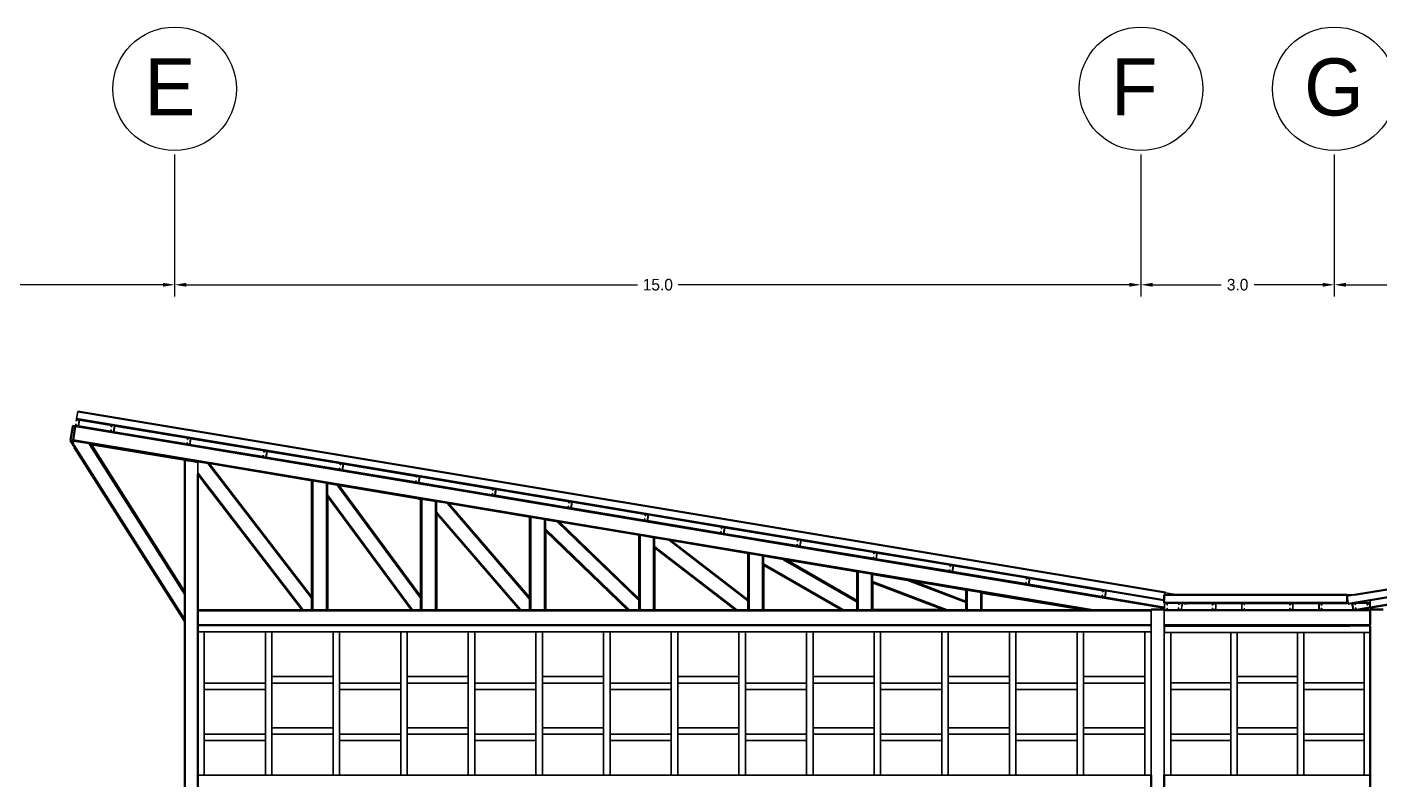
# Model space of a CAD drawing. Header units: metres. Extents: x -57 to 501, y 45 to 307.
# Drawn here: x 105.17 to 126.17, y 254.37 to 266.05 of the extents above; entities that cross this region are included whole.
import ezdxf

# ---------------------------------------------------------------- set-up
doc = ezdxf.new("R2010")
doc.units = ezdxf.units.M
doc.layers.add('atras', color=7, linetype='Continuous')
doc.dimstyles.get("Standard").update_dxf_attribs({"dimtxt": 0.18, "dimasz": 0.18, "dimexe": 0.18, "dimexo": 0.0625, "dimgap": 0.09, "dimtad": 0, "dimtih": 1, "dimtoh": 1, "dimdec": 1, "dimzin": 0, "dimdsep": 46, "dimtxsty": 'Standard', "dimcen": 0.09, "dimadec": 0, "dimazin": 0, "dimtfac": 1, "dimtdec": 1, "dimtofl": 0, "dimtmove": 0, "dimatfit": 3, "dimfxl": 1, "dimtolj": 1, "dimtzin": 0, "dimarcsym": 0})

# ---------------------------------------------------------------- blocks, each defined once
blk = doc.blocks.new('*D10')
at = {"layer": 'atras', "color": 0, "lineweight": -2, "transparency": 16777216}
for p, q in [((92.461, 264.074), (92.461, 261.874)), ((107.461, 264.074), (107.461, 261.874)), ((92.641, 262.054), (99.646, 262.054)), ((107.281, 262.054), (100.276, 262.054))]:
    blk.add_line(p, q, dxfattribs=at)
at = {"layer": 'atras', "color": 0, "transparency": 16777216}
for points in [[(92.641, 262.084), (92.641, 262.024), (92.461, 262.054)], [(107.281, 262.084), (107.281, 262.024), (107.461, 262.054)]]:
    blk.add_solid(points, dxfattribs=at)
at = {"layer": 'Defpoints', "color": 0, "transparency": 16777216}
for p in [(92.461, 264.137), (107.461, 264.137), (107.461, 262.054)]:
    blk.add_point(p, dxfattribs=at)
at = {"layer": 'atras', "color": 0, "transparency": 16777216, "insert": (99.961, 262.054), "char_height": 0.18, "attachment_point": 5}
blk.add_mtext('\\A1;15.0', dxfattribs=at)
blk = doc.blocks.new('*D11')
at = {"layer": 'atras', "color": 0, "lineweight": -2, "transparency": 16777216}
for p, q in [((107.461, 264.074), (107.461, 261.874)), ((122.461, 264.074), (122.461, 261.874)), ((107.641, 262.054), (114.646, 262.054)), ((122.281, 262.054), (115.276, 262.054))]:
    blk.add_line(p, q, dxfattribs=at)
at = {"layer": 'atras', "color": 0, "transparency": 16777216}
for points in [[(107.641, 262.084), (107.641, 262.024), (107.461, 262.054)], [(122.281, 262.084), (122.281, 262.024), (122.461, 262.054)]]:
    blk.add_solid(points, dxfattribs=at)
at = {"layer": 'Defpoints', "color": 0, "transparency": 16777216}
for p in [(107.461, 264.137), (122.461, 264.137), (122.461, 262.054)]:
    blk.add_point(p, dxfattribs=at)
at = {"layer": 'atras', "color": 0, "transparency": 16777216, "insert": (114.961, 262.054), "char_height": 0.18, "attachment_point": 5}
blk.add_mtext('\\A1;15.0', dxfattribs=at)
blk = doc.blocks.new('*D12')
at = {"layer": 'atras', "color": 0, "lineweight": -2, "transparency": 16777216}
for p, q in [((122.461, 264.074), (122.461, 261.874)), ((125.461, 264.074), (125.461, 261.874)), ((122.641, 262.054), (123.706, 262.054)), ((125.281, 262.054), (124.216, 262.054))]:
    blk.add_line(p, q, dxfattribs=at)
at = {"layer": 'atras', "color": 0, "transparency": 16777216}
for points in [[(122.641, 262.084), (122.641, 262.024), (122.461, 262.054)], [(125.281, 262.084), (125.281, 262.024), (125.461, 262.054)]]:
    blk.add_solid(points, dxfattribs=at)
at = {"layer": 'Defpoints', "color": 0, "transparency": 16777216}
for p in [(122.461, 264.137), (125.461, 264.137), (125.461, 262.054)]:
    blk.add_point(p, dxfattribs=at)
at = {"layer": 'atras', "color": 0, "transparency": 16777216, "insert": (123.961, 262.054), "char_height": 0.18, "attachment_point": 5}
blk.add_mtext('\\A1;3.0', dxfattribs=at)
blk = doc.blocks.new('*D13')
at = {"layer": 'atras', "color": 0, "lineweight": -2, "transparency": 16777216}
for p, q in [((125.461, 264.074), (125.461, 261.874)), ((140.461, 264.074), (140.461, 261.874)), ((125.641, 262.054), (132.646, 262.054)), ((140.281, 262.054), (133.276, 262.054))]:
    blk.add_line(p, q, dxfattribs=at)
at = {"layer": 'atras', "color": 0, "transparency": 16777216}
for points in [[(125.641, 262.084), (125.641, 262.024), (125.461, 262.054)], [(140.281, 262.084), (140.281, 262.024), (140.461, 262.054)]]:
    blk.add_solid(points, dxfattribs=at)
at = {"layer": 'Defpoints', "color": 0, "transparency": 16777216}
for p in [(125.461, 264.137), (140.461, 264.137), (140.461, 262.054)]:
    blk.add_point(p, dxfattribs=at)
at = {"layer": 'atras', "color": 0, "transparency": 16777216, "insert": (132.961, 262.054), "char_height": 0.18, "attachment_point": 5}
blk.add_mtext('\\A1;15.0', dxfattribs=at)

msp = doc.modelspace()

# ---------------------------------------------------------------- linework, layer by layer
for p, q in [((122.832, 257.238), (122.839, 257.276)), ((122.839, 257.276), (123.064, 257.238)), ((122.819, 257.158), (122.818, 257.152)), ((122.818, 257.152), (122.82, 257.152)), ((122.819, 257.158), (122.82, 257.163)), ((122.819, 257.158), (122.82, 257.157)), ((122.82, 257.163), (122.832, 257.238)), ((122.82, 257.163), (122.82, 257.157)), ((122.82, 257.157), (122.82, 257.152)), ((122.82, 257.118), (122.82, 257.113)), ((122.82, 257.113), (123.054, 257.113)), ((122.87, 257.106), (122.82, 257.106)), ((122.82, 257.106), (122.82, 257.05)), ((122.82, 257.05), (122.82, 257.04)), ((122.82, 257.04), (122.82, 257.016)), ((122.865, 257.101), (122.825, 257.101)), ((122.825, 257.101), (122.825, 257.049)), ((122.825, 257.049), (122.825, 257.039)), ((122.825, 257.039), (122.825, 257.011)), ((122.865, 257.081), (122.865, 257.101)), ((122.87, 257.081), (122.865, 257.081)), ((122.865, 257.031), (122.87, 257.031)), ((122.865, 257.011), (122.865, 257.031)), ((122.87, 257.081), (122.87, 257.106)), ((122.87, 257.006), (122.87, 257.031)), ((123.037, 257.014), (123.042, 257.039)), ((123.046, 257.038), (123.042, 257.039)), ((123.043, 257.018), (123.046, 257.038)), ((123.05, 257.088), (123.054, 257.113)), ((123.05, 257.088), (123.055, 257.087)), ((123.054, 257.113), (123.103, 257.104)), ((123.054, 257.113), (123.089, 257.113)), ((123.055, 257.087), (123.058, 257.107)), ((123.058, 257.107), (123.097, 257.1)), ((123.097, 257.1), (123.083, 257.011)), ((123.103, 257.104), (123.087, 257.006)), ((123.089, 257.113), (123.161, 257.101)), ((123.089, 257.113), (123.163, 257.113)), ((123.103, 257.104), (123.16, 257.095)), ((123.161, 257.101), (123.16, 257.095)), ((123.161, 257.101), (123.163, 257.113)), ((123.57, 257.081), (123.57, 257.106)), ((123.57, 257.106), (123.62, 257.106)), ((123.57, 257.081), (123.575, 257.081)), ((123.575, 257.031), (123.57, 257.031)), ((123.57, 257.006), (123.57, 257.031)), ((123.575, 257.081), (123.575, 257.101)), ((123.575, 257.101), (123.615, 257.101)), ((123.575, 257.011), (123.575, 257.031)), ((123.615, 257.101), (123.615, 257.011)), ((123.62, 257.106), (123.62, 257.006)), ((124.07, 257.106), (124.02, 257.106)), ((124.02, 257.106), (124.02, 257.006)), ((124.025, 257.101), (124.025, 257.011)), ((124.065, 257.101), (124.025, 257.101)), ((124.065, 257.081), (124.065, 257.101)), ((124.07, 257.081), (124.065, 257.081)), ((124.065, 257.031), (124.07, 257.031)), ((124.065, 257.011), (124.065, 257.031)), ((124.07, 257.081), (124.07, 257.106)), ((124.07, 257.006), (124.07, 257.031)), ((124.77, 257.081), (124.77, 257.106)), ((124.77, 257.106), (124.82, 257.106)), ((124.77, 257.081), (124.775, 257.081)), ((124.775, 257.031), (124.77, 257.031)), ((124.77, 257.006), (124.77, 257.031)), ((124.775, 257.081), (124.775, 257.101)), ((124.775, 257.101), (124.815, 257.101)), ((124.775, 257.011), (124.775, 257.031)), ((124.815, 257.101), (124.815, 257.011)), ((124.82, 257.106), (124.82, 257.006)), ((122.82, 257.016), (122.62, 257.016)), ((122.62, 257.006), (122.62, 257.016)), ((122.62, 257.006), (122.62, 256.996)), ((122.62, 257.006), (122.72, 257.006)), ((122.72, 257.006), (122.82, 257.006)), ((122.82, 257.016), (122.82, 257.006)), ((122.82, 257.006), (122.87, 257.006)), ((122.82, 256.996), (122.82, 257.006)), ((122.825, 257.011), (122.865, 257.011)), ((123.027, 257.006), (122.87, 257.006)), ((123.087, 257.006), (123.027, 257.006)), ((123.027, 257.006), (123.027, 257.006)), ((123.087, 257.006), (123.037, 257.014)), ((123.083, 257.011), (123.043, 257.018)), ((123.57, 257.006), (123.087, 257.006)), ((123.62, 257.006), (123.57, 257.006)), ((123.615, 257.011), (123.575, 257.011)), ((124.02, 257.006), (123.62, 257.006)), ((124.02, 257.006), (124.07, 257.006)), ((124.025, 257.011), (124.065, 257.011)), ((124.77, 257.006), (124.07, 257.006)), ((124.82, 257.006), (124.77, 257.006)), ((124.815, 257.011), (124.775, 257.011)), ((122.826, 256.656), (122.82, 256.656)), ((125.704, 256.756), (125.712, 256.766)), ((125.717, 256.756), (125.704, 256.756)), ((125.725, 256.766), (125.712, 256.766)), ((125.717, 256.756), (125.725, 256.766)), ((126.002, 256.756), (125.717, 256.756)), ((126.01, 256.766), (125.725, 256.766)), ((126.002, 256.756), (126.01, 256.766)), ((126.015, 256.756), (126.002, 256.756)), ((126.02, 256.766), (126.01, 256.766)), ((126.015, 256.756), (126.02, 256.762)), ((126.02, 256.756), (126.015, 256.756)), ((126.02, 256.776), (126.02, 256.766)), ((126.02, 256.762), (126.02, 256.766)), ((126.02, 256.756), (126.02, 256.762))]:
    msp.add_line(p, q)
at = {"layer": 'atras', "lineweight": 35}
for p, q in [((105.939, 259.971), (105.938, 259.965)), ((105.959, 260.089), (105.939, 259.971)), ((105.959, 260.089), (105.939, 259.971)), ((105.959, 260.089), (105.939, 259.971)), ((105.959, 260.089), (105.939, 259.971)), ((105.959, 260.089), (105.939, 259.971)), ((105.882, 259.867), (105.88, 259.857)), ((105.88, 259.857), (105.919, 259.85)), ((105.882, 259.867), (105.921, 259.86)), ((105.92, 259.857), (105.919, 259.85)), ((105.921, 259.86), (105.92, 259.857)), ((105.922, 259.867), (105.921, 259.86)), ((105.922, 259.867), (105.926, 259.891)), ((105.971, 259.858), (105.922, 259.867)), ((105.931, 259.89), (105.926, 259.891)), ((105.927, 259.871), (105.931, 259.89)), ((105.967, 259.864), (105.927, 259.871)), ((105.934, 259.941), (105.938, 259.965)), ((105.934, 259.941), (105.939, 259.94)), ((105.938, 259.965), (105.987, 259.957)), ((105.939, 259.94), (105.942, 259.959)), ((105.942, 259.959), (105.982, 259.953)), ((105.982, 259.953), (105.967, 259.864)), ((105.987, 259.957), (105.971, 259.858)), ((106.466, 259.776), (106.47, 259.801)), ((106.515, 259.768), (106.466, 259.776)), ((106.475, 259.8), (106.47, 259.801)), ((106.472, 259.78), (106.475, 259.8)), ((106.511, 259.773), (106.472, 259.78)), ((106.478, 259.85), (106.482, 259.874)), ((106.478, 259.85), (106.483, 259.849)), ((106.482, 259.874), (106.532, 259.866)), ((106.483, 259.849), (106.487, 259.869)), ((106.487, 259.869), (106.526, 259.862)), ((106.526, 259.862), (106.511, 259.773)), ((106.532, 259.866), (106.515, 259.768)), ((105.844, 259.64), (105.842, 259.63)), ((105.842, 259.63), (105.884, 259.623)), ((105.842, 259.63), (105.906, 259.53)), ((105.855, 259.627), (105.842, 259.63)), ((105.842, 259.63), (105.842, 259.63)), ((105.842, 259.63), (105.842, 259.63)), ((105.842, 259.63), (105.842, 259.63)), ((105.842, 259.63), (105.842, 259.63)), ((105.842, 259.63), (105.842, 259.63)), ((105.842, 259.63), (105.842, 259.63)), ((105.842, 259.63), (105.842, 259.63)), ((105.842, 259.63), (105.842, 259.63)), ((105.842, 259.63), (105.842, 259.63)), ((105.844, 259.64), (105.883, 259.633)), ((105.884, 259.623), (105.855, 259.627)), ((105.855, 259.627), (105.899, 259.559)), ((105.883, 259.633), (105.882, 259.63)), ((105.882, 259.63), (105.893, 259.628)), ((105.882, 259.63), (105.884, 259.623)), ((105.884, 259.64), (105.883, 259.633)), ((105.884, 259.623), (105.884, 259.623)), ((105.884, 259.623), (105.899, 259.559)), ((105.893, 259.628), (106.128, 259.589)), ((105.899, 259.559), (105.906, 259.53)), ((105.899, 259.559), (105.906, 259.53)), ((106.128, 259.589), (106.139, 259.587)), ((106.139, 259.587), (106.14, 259.58)), ((106.147, 259.579), (106.14, 259.58)), ((106.14, 259.58), (106.14, 259.58)), ((106.16, 259.577), (106.147, 259.579)), ((107.65, 259.579), (107.654, 259.603)), ((107.699, 259.57), (107.65, 259.579)), ((107.659, 259.602), (107.654, 259.603)), ((107.655, 259.583), (107.659, 259.602)), ((107.695, 259.576), (107.655, 259.583)), ((107.662, 259.653), (107.666, 259.677)), ((107.662, 259.653), (107.667, 259.652)), ((107.666, 259.677), (107.715, 259.669)), ((107.667, 259.652), (107.67, 259.671)), ((107.67, 259.671), (107.71, 259.665)), ((107.71, 259.665), (107.695, 259.576)), ((107.715, 259.669), (107.699, 259.57)), ((107.62, 259.334), (107.621, 259.34)), ((107.821, 259.307), (107.621, 259.34)), ((108.833, 259.381), (108.837, 259.406)), ((108.883, 259.373), (108.833, 259.381)), ((108.842, 259.405), (108.837, 259.406)), ((108.839, 259.385), (108.842, 259.405)), ((108.879, 259.379), (108.839, 259.385)), ((108.846, 259.455), (108.85, 259.48)), ((108.846, 259.455), (108.851, 259.454)), ((108.85, 259.48), (108.899, 259.472)), ((108.851, 259.454), (108.854, 259.474)), ((108.854, 259.474), (108.893, 259.468)), ((108.893, 259.468), (108.879, 259.379)), ((108.899, 259.472), (108.883, 259.373)), ((107.62, 259.33), (107.62, 259.334)), ((107.62, 259.33), (107.62, 259.33)), ((107.66, 259.323), (107.62, 259.33)), ((107.66, 259.323), (107.72, 259.313)), ((107.66, 259.323), (107.66, 259.323)), ((107.72, 259.313), (107.82, 259.297)), ((107.82, 259.297), (107.821, 259.307)), ((107.82, 259.128), (107.82, 259.297)), ((107.821, 259.307), (107.981, 259.28)), ((107.981, 259.28), (107.995, 259.278)), ((107.995, 259.278), (109.592, 259.011)), ((107.995, 259.278), (108.001, 259.27)), ((110.017, 259.184), (110.021, 259.209)), ((110.066, 259.176), (110.017, 259.184)), ((110.026, 259.208), (110.021, 259.209)), ((110.023, 259.188), (110.026, 259.208)), ((110.062, 259.182), (110.023, 259.188)), ((110.029, 259.258), (110.033, 259.283)), ((110.029, 259.258), (110.034, 259.257)), ((110.033, 259.283), (110.083, 259.274)), ((110.034, 259.257), (110.038, 259.277)), ((110.038, 259.277), (110.077, 259.27)), ((110.077, 259.27), (110.062, 259.182)), ((110.083, 259.274), (110.066, 259.176)), ((107.82, 259.112), (107.82, 259.128)), ((107.82, 259.112), (107.89, 259.021)), ((107.89, 259.021), (107.9, 259.008)), ((109.602, 259.01), (109.592, 259.011)), ((109.592, 259.005), (109.592, 259.011)), ((109.602, 259.01), (109.823, 258.973)), ((109.832, 258.971), (109.823, 258.973)), ((109.832, 258.786), (109.832, 258.971)), ((109.832, 258.971), (109.989, 258.945)), ((109.989, 258.945), (110.003, 258.943)), ((110.003, 258.943), (111.285, 258.729)), ((110.003, 258.943), (110.008, 258.936)), ((110.008, 258.936), (111.245, 258.729)), ((111.201, 258.987), (111.205, 259.011)), ((111.25, 258.979), (111.201, 258.987)), ((111.21, 259.011), (111.205, 259.011)), ((111.206, 258.991), (111.21, 259.011)), ((111.246, 258.984), (111.206, 258.991)), ((111.213, 259.061), (111.217, 259.085)), ((111.213, 259.061), (111.218, 259.06)), ((111.217, 259.085), (111.266, 259.077)), ((111.218, 259.06), (111.221, 259.08)), ((111.221, 259.08), (111.261, 259.073)), ((111.261, 259.073), (111.246, 258.984)), ((111.266, 259.077), (111.25, 258.979)), ((109.832, 258.786), (109.825, 258.78)), ((109.825, 258.78), (109.832, 258.77)), ((109.832, 258.77), (109.832, 258.786)), ((109.832, 258.732), (109.832, 258.77)), ((109.832, 258.715), (109.832, 258.732)), ((111.255, 258.728), (111.245, 258.729)), ((111.255, 258.728), (111.285, 258.723)), ((111.295, 258.728), (111.285, 258.729)), ((111.285, 258.723), (111.285, 258.729)), ((111.295, 258.728), (111.515, 258.691)), ((112.384, 258.789), (112.388, 258.814)), ((112.434, 258.781), (112.384, 258.789)), ((112.393, 258.813), (112.388, 258.814)), ((112.39, 258.794), (112.393, 258.813)), ((112.43, 258.787), (112.39, 258.794)), ((112.397, 258.863), (112.401, 258.888)), ((112.397, 258.863), (112.402, 258.863)), ((112.401, 258.888), (112.45, 258.88)), ((112.402, 258.863), (112.405, 258.882)), ((112.405, 258.882), (112.444, 258.876)), ((112.444, 258.876), (112.43, 258.787)), ((112.45, 258.88), (112.434, 258.781)), ((111.525, 258.689), (111.515, 258.691)), ((111.525, 258.521), (111.525, 258.689)), ((111.525, 258.689), (111.695, 258.661)), ((111.525, 258.506), (111.525, 258.521)), ((111.525, 258.474), (111.525, 258.506)), ((111.695, 258.661), (111.71, 258.659)), ((111.71, 258.659), (112.977, 258.447)), ((111.71, 258.659), (111.717, 258.651)), ((113.568, 258.592), (113.572, 258.617)), ((113.617, 258.584), (113.568, 258.592)), ((113.577, 258.616), (113.572, 258.617)), ((113.574, 258.596), (113.577, 258.616)), ((113.613, 258.59), (113.574, 258.596)), ((113.58, 258.666), (113.584, 258.691)), ((113.58, 258.666), (113.585, 258.665)), ((113.584, 258.691), (113.634, 258.683)), ((113.585, 258.665), (113.589, 258.685)), ((113.589, 258.685), (113.628, 258.678)), ((113.628, 258.678), (113.613, 258.59)), ((113.634, 258.683), (113.617, 258.584)), ((111.525, 258.459), (111.525, 258.474)), ((112.977, 258.447), (112.987, 258.446)), ((112.977, 258.441), (112.977, 258.447)), ((112.987, 258.446), (113.208, 258.409)), ((113.208, 258.409), (113.217, 258.407)), ((113.217, 258.254), (113.217, 258.407)), ((113.217, 258.407), (113.409, 258.375)), ((113.409, 258.375), (113.426, 258.372)), ((113.426, 258.372), (114.67, 258.165)), ((113.426, 258.372), (113.435, 258.364)), ((114.752, 258.395), (114.756, 258.42)), ((114.801, 258.387), (114.752, 258.395)), ((114.761, 258.419), (114.756, 258.42)), ((114.757, 258.399), (114.761, 258.419)), ((114.797, 258.392), (114.757, 258.399)), ((114.764, 258.469), (114.768, 258.494)), ((114.764, 258.469), (114.769, 258.468)), ((114.768, 258.494), (114.817, 258.485)), ((114.769, 258.468), (114.772, 258.488)), ((114.772, 258.488), (114.812, 258.481)), ((114.812, 258.481), (114.797, 258.392)), ((114.817, 258.485), (114.801, 258.387)), ((115.948, 258.272), (115.952, 258.296)), ((115.952, 258.296), (116.001, 258.288)), ((115.953, 258.271), (115.956, 258.291)), ((115.956, 258.291), (115.995, 258.284)), ((113.217, 258.241), (113.217, 258.254)), ((113.217, 258.216), (113.217, 258.241)), ((113.217, 258.202), (113.217, 258.216)), ((114.67, 258.165), (114.68, 258.164)), ((114.67, 258.159), (114.67, 258.165)), ((114.68, 258.164), (114.9, 258.127)), ((114.9, 258.127), (114.91, 258.125)), ((114.91, 257.986), (114.91, 258.125)), ((114.91, 258.125), (115.14, 258.087)), ((115.14, 258.087), (115.161, 258.083)), ((115.161, 258.083), (116.362, 257.883)), ((115.161, 258.083), (115.172, 258.075)), ((115.935, 258.198), (115.939, 258.222)), ((115.985, 258.189), (115.935, 258.198)), ((115.944, 258.221), (115.939, 258.222)), ((115.941, 258.202), (115.944, 258.221)), ((115.981, 258.195), (115.941, 258.202)), ((115.948, 258.272), (115.953, 258.271)), ((115.995, 258.284), (115.981, 258.195)), ((116.001, 258.288), (115.985, 258.189)), ((117.131, 258.074), (117.135, 258.099)), ((117.135, 258.099), (117.185, 258.091)), ((117.136, 258.074), (117.14, 258.093)), ((117.14, 258.093), (117.179, 258.087)), ((117.179, 258.087), (117.164, 257.998)), ((117.185, 258.091), (117.168, 257.992)), ((114.91, 257.974), (114.91, 257.986)), ((114.91, 257.955), (114.91, 257.974)), ((114.91, 257.943), (114.91, 257.955)), ((116.362, 257.883), (116.372, 257.881)), ((116.362, 257.876), (116.362, 257.883)), ((116.372, 257.881), (116.593, 257.845)), ((117.119, 258), (117.123, 258.025)), ((117.168, 257.992), (117.119, 258)), ((117.128, 258.024), (117.123, 258.025)), ((117.125, 258.004), (117.128, 258.024)), ((117.164, 257.998), (117.125, 258.004)), ((117.131, 258.074), (117.136, 258.074)), ((118.315, 257.877), (118.319, 257.902)), ((118.315, 257.877), (118.32, 257.876)), ((118.319, 257.902), (118.368, 257.893)), ((118.32, 257.876), (118.323, 257.896)), ((118.323, 257.896), (118.363, 257.889)), ((118.363, 257.889), (118.348, 257.801)), ((118.368, 257.893), (118.352, 257.795)), ((116.593, 257.845), (116.602, 257.843)), ((116.602, 257.716), (116.602, 257.843)), ((116.602, 257.843), (116.913, 257.791)), ((116.602, 257.705), (116.602, 257.716)), ((116.602, 257.693), (116.602, 257.705)), ((116.602, 257.682), (116.602, 257.693)), ((116.913, 257.791), (116.94, 257.787)), ((116.94, 257.787), (116.957, 257.777)), ((118.303, 257.803), (118.307, 257.828)), ((118.352, 257.795), (118.303, 257.803)), ((118.312, 257.827), (118.307, 257.828)), ((118.308, 257.807), (118.312, 257.827)), ((118.348, 257.801), (118.308, 257.807)), ((119.499, 257.68), (119.503, 257.704)), ((119.499, 257.68), (119.504, 257.679)), ((119.503, 257.704), (119.552, 257.696)), ((119.504, 257.679), (119.507, 257.699)), ((119.507, 257.699), (119.546, 257.692)), ((119.546, 257.692), (119.532, 257.603)), ((119.552, 257.696), (119.536, 257.598)), ((118.065, 257.599), (118.055, 257.601)), ((118.055, 257.594), (118.055, 257.601)), ((118.065, 257.599), (118.285, 257.563)), ((118.285, 257.563), (118.295, 257.561)), ((118.295, 257.443), (118.295, 257.561)), ((119.486, 257.606), (119.49, 257.63)), ((119.536, 257.598), (119.486, 257.606)), ((119.495, 257.63), (119.49, 257.63)), ((119.492, 257.61), (119.495, 257.63)), ((119.532, 257.603), (119.492, 257.61)), ((120.682, 257.482), (120.686, 257.507)), ((120.682, 257.482), (120.687, 257.482)), ((120.686, 257.507), (120.736, 257.499)), ((120.687, 257.482), (120.691, 257.501)), ((120.691, 257.501), (120.73, 257.495)), ((120.73, 257.495), (120.715, 257.406)), ((120.736, 257.499), (120.719, 257.4)), ((118.295, 257.433), (118.295, 257.443)), ((118.295, 257.428), (118.295, 257.433)), ((118.295, 257.417), (118.295, 257.428)), ((120.67, 257.409), (120.674, 257.433)), ((120.719, 257.4), (120.67, 257.409)), ((120.679, 257.432), (120.674, 257.433)), ((120.676, 257.413), (120.679, 257.432)), ((120.715, 257.406), (120.676, 257.413)), ((121.866, 257.285), (121.87, 257.31)), ((121.866, 257.285), (121.871, 257.284)), ((121.87, 257.31), (121.919, 257.302)), ((121.871, 257.284), (121.874, 257.304)), ((121.874, 257.304), (121.914, 257.298)), ((121.914, 257.298), (121.899, 257.209)), ((121.919, 257.302), (121.903, 257.203)), ((121.919, 257.302), (122.818, 257.152)), ((126.02, 257.152), (126.92, 257.302)), ((121.854, 257.211), (121.858, 257.236)), ((121.903, 257.203), (121.854, 257.211)), ((121.863, 257.235), (121.858, 257.236)), ((121.859, 257.215), (121.863, 257.235)), ((121.899, 257.209), (121.859, 257.215)), ((121.903, 257.203), (122.82, 257.05)), ((125.27, 257.106), (125.22, 257.106)), ((125.22, 257.106), (125.22, 257.006)), ((125.225, 257.101), (125.225, 257.011)), ((125.265, 257.101), (125.225, 257.101)), ((125.265, 257.081), (125.265, 257.101)), ((125.27, 257.081), (125.265, 257.081)), ((125.265, 257.031), (125.27, 257.031)), ((125.265, 257.011), (125.265, 257.031)), ((125.27, 257.081), (125.27, 257.106)), ((125.27, 257.006), (125.27, 257.031)), ((125.656, 257.238), (125.775, 257.238)), ((125.656, 257.118), (125.656, 257.238)), ((125.656, 257.118), (125.656, 257.113)), ((125.656, 257.118), (125.676, 257.118)), ((125.656, 257.113), (125.677, 257.113)), ((125.775, 257.238), (125.659, 257.219)), ((125.676, 257.118), (125.659, 257.219)), ((125.676, 257.118), (125.677, 257.113)), ((125.677, 257.113), (125.679, 257.101)), ((125.679, 257.101), (125.68, 257.095)), ((125.68, 257.095), (125.736, 257.104)), ((125.786, 257.113), (125.736, 257.104)), ((125.736, 257.104), (125.753, 257.006)), ((125.782, 257.107), (125.742, 257.1)), ((125.742, 257.1), (125.757, 257.011)), ((125.785, 257.087), (125.782, 257.107)), ((125.79, 257.088), (125.785, 257.087)), ((125.786, 257.113), (125.82, 257.118)), ((125.79, 257.088), (125.786, 257.113)), ((125.786, 257.113), (126.02, 257.113)), ((125.793, 257.038), (125.798, 257.039)), ((125.796, 257.018), (125.793, 257.038)), ((125.802, 257.014), (125.798, 257.039)), ((126.015, 257.049), (125.802, 257.014)), ((125.82, 257.118), (126.02, 257.152)), ((125.82, 257.118), (126.02, 257.118)), ((125.97, 257.081), (125.97, 257.106)), ((125.97, 257.106), (126.02, 257.106)), ((125.97, 257.081), (125.975, 257.081)), ((125.975, 257.081), (125.975, 257.101)), ((125.975, 257.101), (126.015, 257.101)), ((126.015, 257.101), (126.015, 257.049)), ((126.02, 257.05), (126.015, 257.049)), ((126.937, 257.203), (126.02, 257.05)), ((126.02, 257.152), (126.02, 257.118)), ((126.02, 257.118), (126.02, 257.113)), ((126.02, 257.106), (126.02, 257.05)), ((107.62, 256.829), (107.62, 256.847)), ((107.82, 257.006), (107.89, 257.006)), ((107.82, 256.996), (107.82, 257.006)), ((107.89, 257.006), (107.9, 257.006)), ((107.9, 257.006), (109.401, 257.006)), ((109.413, 257.006), (109.401, 257.006)), ((109.441, 257.006), (109.413, 257.006)), ((109.453, 257.006), (109.441, 257.006)), ((109.592, 257.006), (109.453, 257.006)), ((109.592, 257.006), (109.602, 257.006)), ((109.602, 257.006), (109.823, 257.006)), ((109.823, 257.006), (109.832, 257.006)), ((109.832, 257.006), (111.096, 257.006)), ((111.108, 257.006), (111.096, 257.006)), ((111.136, 257.006), (111.108, 257.006)), ((111.148, 257.006), (111.136, 257.006)), ((111.285, 257.006), (111.148, 257.006)), ((111.285, 257.006), (111.295, 257.006)), ((111.295, 257.006), (111.515, 257.006)), ((111.515, 257.006), (111.525, 257.006)), ((111.525, 257.006), (112.779, 257.006)), ((112.792, 257.006), (112.779, 257.006)), ((112.819, 257.006), (112.792, 257.006)), ((112.832, 257.006), (112.819, 257.006)), ((112.977, 257.006), (112.832, 257.006)), ((112.977, 257.006), (112.987, 257.006)), ((112.987, 257.006), (113.208, 257.006)), ((113.208, 257.006), (113.217, 257.006)), ((113.217, 257.006), (114.457, 257.006)), ((114.471, 257.006), (114.457, 257.006)), ((114.497, 257.006), (114.471, 257.006)), ((114.511, 257.006), (114.497, 257.006)), ((114.67, 257.006), (114.511, 257.006)), ((114.67, 257.006), (114.68, 257.006)), ((114.68, 257.006), (114.9, 257.006)), ((114.9, 257.006), (114.91, 257.006)), ((114.91, 257.006), (116.126, 257.006)), ((116.142, 257.006), (116.126, 257.006)), ((116.166, 257.006), (116.142, 257.006)), ((116.182, 257.006), (116.166, 257.006)), ((116.362, 257.006), (116.182, 257.006)), ((116.362, 257.006), (116.372, 257.006)), ((116.372, 257.006), (116.593, 257.006)), ((116.593, 257.006), (116.602, 257.006)), ((116.602, 257.006), (117.775, 257.006)), ((117.794, 257.006), (117.775, 257.006)), ((117.815, 257.006), (117.794, 257.006)), ((117.834, 257.006), (117.815, 257.006)), ((118.055, 257.006), (117.834, 257.006)), ((118.055, 257.006), (118.065, 257.006)), ((118.065, 257.006), (118.285, 257.006)), ((118.285, 257.006), (118.295, 257.006)), ((119.399, 257.006), (119.371, 257.006)), ((119.411, 257.006), (119.399, 257.006)), ((119.439, 257.006), (119.411, 257.006)), ((119.747, 257.006), (119.439, 257.006)), ((119.747, 257.006), (119.757, 257.006)), ((119.757, 257.006), (119.978, 257.006)), ((119.978, 257.006), (119.987, 257.006)), ((119.987, 257.006), (121.587, 257.006)), ((121.587, 257.006), (121.627, 257.006)), ((121.627, 257.006), (121.686, 257.006)), ((121.686, 257.006), (122.62, 257.006)), ((122.62, 256.996), (122.62, 256.776)), ((126.02, 256.996), (122.82, 256.996)), ((122.82, 256.776), (122.82, 256.996)), ((125.22, 257.006), (124.82, 257.006)), ((125.22, 257.006), (125.27, 257.006)), ((125.225, 257.011), (125.265, 257.011)), ((125.753, 257.006), (125.27, 257.006)), ((125.753, 257.006), (125.802, 257.014)), ((125.753, 257.006), (125.813, 257.006)), ((125.757, 257.011), (125.796, 257.018)), ((126.02, 257.006), (125.813, 257.006)), ((125.813, 257.006), (125.813, 257.006)), ((126.02, 257.016), (126.22, 257.016)), ((126.02, 257.006), (126.02, 257.016)), ((126.02, 257.006), (126.12, 257.006)), ((126.02, 257.006), (126.02, 256.996)), ((126.12, 257.006), (126.22, 257.006)), ((107.82, 256.776), (122.62, 256.776)), ((107.82, 256.766), (107.82, 256.776)), ((107.82, 256.766), (122.62, 256.766)), ((107.82, 256.666), (107.92, 256.666)), ((107.92, 255.871), (107.92, 256.666)), ((107.92, 256.666), (108.87, 256.666)), ((108.87, 256.666), (108.97, 256.666)), ((108.87, 255.871), (108.87, 256.666)), ((108.97, 256.666), (109.92, 256.666)), ((108.97, 255.971), (108.97, 256.666)), ((109.92, 256.666), (110.02, 256.666)), ((109.92, 255.971), (109.92, 256.666)), ((110.02, 256.666), (110.97, 256.666)), ((110.02, 255.871), (110.02, 256.666)), ((110.97, 256.666), (111.07, 256.666)), ((110.97, 255.871), (110.97, 256.666)), ((111.07, 256.666), (112.02, 256.666)), ((111.07, 255.971), (111.07, 256.666)), ((112.02, 256.666), (112.12, 256.666)), ((112.02, 255.971), (112.02, 256.666)), ((112.12, 256.666), (113.07, 256.666)), ((112.12, 255.871), (112.12, 256.666)), ((113.07, 256.666), (113.17, 256.666)), ((113.07, 255.871), (113.07, 256.666)), ((113.17, 256.666), (114.12, 256.666)), ((113.17, 255.971), (113.17, 256.666)), ((114.12, 256.666), (114.22, 256.666)), ((114.12, 255.971), (114.12, 256.666)), ((114.22, 255.871), (114.22, 256.666)), ((114.22, 256.666), (115.17, 256.666)), ((115.17, 256.666), (115.27, 256.666)), ((115.17, 255.871), (115.17, 256.666)), ((115.27, 255.971), (115.27, 256.666)), ((115.27, 256.666), (116.22, 256.666)), ((116.22, 256.666), (116.32, 256.666)), ((116.22, 255.971), (116.22, 256.666)), ((116.32, 255.871), (116.32, 256.666)), ((116.32, 256.666), (117.27, 256.666)), ((117.27, 256.666), (117.37, 256.666)), ((117.27, 255.871), (117.27, 256.666)), ((117.37, 255.971), (117.37, 256.666)), ((117.37, 256.666), (118.32, 256.666)), ((118.32, 256.666), (118.42, 256.666)), ((118.32, 255.971), (118.32, 256.666)), ((118.42, 255.871), (118.42, 256.666)), ((118.42, 256.666), (119.37, 256.666)), ((119.37, 256.666), (119.47, 256.666)), ((119.37, 255.871), (119.37, 256.666)), ((119.47, 255.971), (119.47, 256.666)), ((119.47, 256.666), (120.42, 256.666)), ((120.42, 256.666), (120.52, 256.666)), ((120.42, 255.971), (120.42, 256.666)), ((120.52, 255.871), (120.52, 256.666)), ((120.52, 256.666), (121.47, 256.666)), ((121.47, 256.666), (121.57, 256.666)), ((121.47, 255.871), (121.47, 256.666)), ((121.57, 256.666), (122.52, 256.666)), ((121.57, 255.971), (121.57, 256.666)), ((122.52, 256.666), (122.62, 256.666)), ((122.52, 255.971), (122.52, 256.666)), ((122.62, 256.776), (122.62, 256.766)), ((122.62, 256.766), (122.62, 256.666)), ((122.62, 254.441), (122.62, 256.666)), ((126.02, 256.776), (122.82, 256.776)), ((122.82, 256.766), (122.82, 256.776)), ((122.82, 256.656), (122.82, 256.766)), ((122.82, 256.766), (125.712, 256.766)), ((122.82, 254.441), (122.82, 256.656)), ((122.826, 256.756), (122.826, 256.656)), ((125.704, 256.756), (122.826, 256.756)), ((122.826, 256.656), (122.926, 256.656)), ((122.926, 255.872), (122.926, 256.656)), ((122.926, 256.656), (123.855, 256.656)), ((123.855, 256.656), (123.955, 256.656)), ((123.855, 255.872), (123.855, 256.656)), ((123.955, 255.972), (123.955, 256.656)), ((123.955, 256.656), (124.89, 256.656)), ((124.89, 256.656), (124.99, 256.656)), ((124.89, 255.972), (124.89, 256.656)), ((124.99, 255.89), (124.99, 256.656)), ((124.99, 256.656), (125.621, 256.656)), ((125.621, 256.656), (125.634, 256.656)), ((125.634, 256.656), (125.92, 256.656)), ((125.92, 256.656), (125.926, 256.656)), ((125.926, 256.656), (126.02, 256.656)), ((125.926, 256.648), (125.926, 256.656)), ((125.926, 255.872), (125.926, 256.648)), ((108.87, 255.871), (107.92, 255.871)), ((107.92, 255.871), (107.92, 255.771)), ((107.92, 255.077), (107.92, 255.771)), ((107.92, 255.771), (108.87, 255.771)), ((108.87, 255.871), (108.87, 255.771)), ((108.87, 255.077), (108.87, 255.771)), ((109.92, 255.971), (108.97, 255.971)), ((108.97, 255.971), (108.97, 255.871)), ((108.97, 255.871), (109.92, 255.871)), ((108.97, 255.177), (108.97, 255.871)), ((109.92, 255.971), (109.92, 255.871)), ((109.92, 255.177), (109.92, 255.871)), ((110.97, 255.871), (110.02, 255.871)), ((110.02, 255.871), (110.02, 255.771)), ((110.02, 255.771), (110.97, 255.771)), ((110.02, 255.077), (110.02, 255.771)), ((110.97, 255.871), (110.97, 255.771)), ((110.97, 255.077), (110.97, 255.771)), ((112.02, 255.971), (111.07, 255.971)), ((111.07, 255.971), (111.07, 255.871)), ((111.07, 255.871), (112.02, 255.871)), ((111.07, 255.177), (111.07, 255.871)), ((112.02, 255.971), (112.02, 255.871)), ((112.02, 255.177), (112.02, 255.871)), ((113.07, 255.871), (112.12, 255.871)), ((112.12, 255.871), (112.12, 255.771)), ((112.12, 255.077), (112.12, 255.771)), ((112.12, 255.771), (113.07, 255.771)), ((113.07, 255.871), (113.07, 255.771)), ((113.07, 255.077), (113.07, 255.771)), ((114.12, 255.971), (113.17, 255.971)), ((113.17, 255.971), (113.17, 255.871)), ((113.17, 255.177), (113.17, 255.871)), ((113.17, 255.871), (114.12, 255.871)), ((114.12, 255.971), (114.12, 255.871)), ((114.12, 255.177), (114.12, 255.871)), ((115.17, 255.871), (114.22, 255.871)), ((114.22, 255.871), (114.22, 255.771)), ((114.22, 255.077), (114.22, 255.771)), ((114.22, 255.771), (115.17, 255.771)), ((115.17, 255.871), (115.17, 255.771)), ((115.17, 255.077), (115.17, 255.771)), ((116.22, 255.971), (115.27, 255.971)), ((115.27, 255.971), (115.27, 255.871)), ((115.27, 255.177), (115.27, 255.871)), ((115.27, 255.871), (116.22, 255.871)), ((116.22, 255.971), (116.22, 255.871)), ((116.22, 255.177), (116.22, 255.871)), ((117.27, 255.871), (116.32, 255.871)), ((116.32, 255.871), (116.32, 255.771)), ((116.32, 255.077), (116.32, 255.771)), ((116.32, 255.771), (117.27, 255.771)), ((117.27, 255.871), (117.27, 255.771)), ((117.27, 255.077), (117.27, 255.771)), ((118.32, 255.971), (117.37, 255.971)), ((117.37, 255.971), (117.37, 255.871)), ((117.37, 255.177), (117.37, 255.871)), ((117.37, 255.871), (118.32, 255.871)), ((118.32, 255.971), (118.32, 255.871)), ((118.32, 255.177), (118.32, 255.871)), ((119.37, 255.871), (118.42, 255.871)), ((118.42, 255.871), (118.42, 255.771)), ((118.42, 255.077), (118.42, 255.771)), ((118.42, 255.771), (119.37, 255.771)), ((119.37, 255.871), (119.37, 255.771)), ((119.37, 255.077), (119.37, 255.771)), ((120.42, 255.971), (119.47, 255.971)), ((119.47, 255.971), (119.47, 255.871)), ((119.47, 255.177), (119.47, 255.871)), ((119.47, 255.871), (120.42, 255.871)), ((120.42, 255.971), (120.42, 255.871)), ((120.42, 255.177), (120.42, 255.871)), ((121.47, 255.871), (120.52, 255.871)), ((120.52, 255.871), (120.52, 255.771)), ((120.52, 255.771), (121.47, 255.771)), ((120.52, 255.077), (120.52, 255.771)), ((121.47, 255.871), (121.47, 255.771)), ((121.47, 255.077), (121.47, 255.771)), ((122.52, 255.971), (121.57, 255.971)), ((121.57, 255.971), (121.57, 255.871)), ((121.57, 255.177), (121.57, 255.871)), ((121.57, 255.871), (122.52, 255.871)), ((122.52, 255.971), (122.52, 255.871)), ((122.52, 255.177), (122.52, 255.871)), ((123.855, 255.872), (122.926, 255.872)), ((122.926, 255.872), (122.926, 255.772)), ((122.926, 255.772), (123.855, 255.772)), ((122.926, 255.078), (122.926, 255.772)), ((123.855, 255.872), (123.855, 255.772)), ((123.855, 255.078), (123.855, 255.772)), ((124.89, 255.972), (123.955, 255.972)), ((123.955, 255.972), (123.955, 255.872)), ((123.955, 255.178), (123.955, 255.872)), ((123.955, 255.872), (124.89, 255.872)), ((124.89, 255.972), (124.89, 255.872)), ((124.89, 255.769), (124.89, 255.872)), ((124.99, 255.875), (124.99, 255.89)), ((124.99, 255.872), (124.99, 255.875)), ((124.99, 255.872), (124.99, 255.772)), ((125.274, 255.872), (124.99, 255.872)), ((124.99, 255.772), (125.191, 255.772)), ((124.99, 255.529), (124.99, 255.772)), ((125.191, 255.772), (125.204, 255.772)), ((125.204, 255.772), (125.926, 255.772)), ((125.286, 255.872), (125.274, 255.872)), ((125.926, 255.872), (125.286, 255.872)), ((125.926, 255.872), (125.926, 255.772)), ((125.926, 255.078), (125.926, 255.772)), ((124.89, 255.754), (124.89, 255.769)), ((124.89, 255.407), (124.89, 255.754)), ((124.89, 255.392), (124.89, 255.407)), ((124.89, 255.178), (124.89, 255.392)), ((124.99, 255.513), (124.99, 255.529)), ((124.99, 255.078), (124.99, 255.513)), ((109.92, 255.177), (108.97, 255.177)), ((108.97, 255.177), (108.97, 255.077)), ((109.92, 255.177), (109.92, 255.077)), ((112.02, 255.177), (111.07, 255.177)), ((111.07, 255.177), (111.07, 255.077)), ((112.02, 255.177), (112.02, 255.077)), ((114.12, 255.177), (113.17, 255.177)), ((113.17, 255.177), (113.17, 255.077)), ((114.12, 255.177), (114.12, 255.077)), ((116.22, 255.177), (115.27, 255.177)), ((115.27, 255.177), (115.27, 255.077)), ((116.22, 255.177), (116.22, 255.077)), ((118.32, 255.177), (117.37, 255.177)), ((117.37, 255.177), (117.37, 255.077)), ((118.32, 255.177), (118.32, 255.077)), ((120.42, 255.177), (119.47, 255.177)), ((119.47, 255.177), (119.47, 255.077)), ((120.42, 255.177), (120.42, 255.077)), ((122.52, 255.177), (121.57, 255.177)), ((121.57, 255.177), (121.57, 255.077)), ((122.52, 255.177), (122.52, 255.077)), ((123.955, 255.178), (123.955, 255.078)), ((124.403, 255.178), (123.955, 255.178)), ((124.416, 255.178), (124.403, 255.178)), ((124.701, 255.178), (124.416, 255.178)), ((124.714, 255.178), (124.701, 255.178)), ((124.89, 255.178), (124.714, 255.178)), ((124.89, 255.178), (124.89, 255.078)), ((108.87, 255.077), (107.92, 255.077)), ((107.92, 255.077), (107.92, 254.977)), ((107.92, 254.441), (107.92, 254.977)), ((107.92, 254.977), (108.87, 254.977)), ((108.87, 255.077), (108.87, 254.977)), ((108.87, 254.441), (108.87, 254.977)), ((108.97, 255.077), (109.92, 255.077)), ((108.97, 254.441), (108.97, 255.077)), ((109.92, 254.441), (109.92, 255.077)), ((110.97, 255.077), (110.02, 255.077)), ((110.02, 255.077), (110.02, 254.977)), ((110.02, 254.977), (110.97, 254.977)), ((110.02, 254.441), (110.02, 254.977)), ((110.97, 255.077), (110.97, 254.977)), ((110.97, 254.441), (110.97, 254.977)), ((111.07, 255.077), (112.02, 255.077)), ((111.07, 254.441), (111.07, 255.077)), ((112.02, 254.441), (112.02, 255.077)), ((113.07, 255.077), (112.12, 255.077)), ((112.12, 255.077), (112.12, 254.977)), ((112.12, 254.977), (113.07, 254.977)), ((112.12, 254.441), (112.12, 254.977)), ((113.07, 255.077), (113.07, 254.977)), ((113.07, 254.441), (113.07, 254.977)), ((113.17, 254.441), (113.17, 255.077)), ((113.17, 255.077), (114.12, 255.077)), ((114.12, 254.441), (114.12, 255.077)), ((115.17, 255.077), (114.22, 255.077)), ((114.22, 255.077), (114.22, 254.977)), ((114.22, 254.441), (114.22, 254.977)), ((114.22, 254.977), (115.17, 254.977)), ((115.17, 255.077), (115.17, 254.977)), ((115.17, 254.441), (115.17, 254.977)), ((115.27, 254.441), (115.27, 255.077)), ((115.27, 255.077), (116.22, 255.077)), ((116.22, 254.441), (116.22, 255.077)), ((117.27, 255.077), (116.32, 255.077)), ((116.32, 255.077), (116.32, 254.977)), ((116.32, 254.441), (116.32, 254.977)), ((116.32, 254.977), (117.27, 254.977)), ((117.27, 255.077), (117.27, 254.977)), ((117.27, 254.441), (117.27, 254.977)), ((117.37, 254.441), (117.37, 255.077)), ((117.37, 255.077), (118.32, 255.077)), ((118.32, 254.441), (118.32, 255.077)), ((119.37, 255.077), (118.42, 255.077)), ((118.42, 255.077), (118.42, 254.977)), ((118.42, 254.441), (118.42, 254.977)), ((118.42, 254.977), (119.37, 254.977)), ((119.37, 255.077), (119.37, 254.977)), ((119.37, 254.441), (119.37, 254.977)), ((119.47, 255.077), (120.42, 255.077)), ((119.47, 254.441), (119.47, 255.077)), ((120.42, 254.441), (120.42, 255.077)), ((121.47, 255.077), (120.52, 255.077)), ((120.52, 255.077), (120.52, 254.977)), ((120.52, 254.977), (121.47, 254.977)), ((120.52, 254.441), (120.52, 254.977)), ((121.47, 255.077), (121.47, 254.977)), ((121.47, 254.441), (121.47, 254.977)), ((121.57, 254.441), (121.57, 255.077)), ((121.57, 255.077), (122.52, 255.077)), ((122.52, 254.441), (122.52, 255.077)), ((123.855, 255.078), (122.926, 255.078)), ((122.926, 255.078), (122.926, 254.978)), ((122.926, 254.978), (123.855, 254.978)), ((122.926, 254.441), (122.926, 254.978)), ((123.855, 255.078), (123.855, 254.978)), ((123.855, 254.513), (123.855, 254.978)), ((123.955, 254.634), (123.955, 255.078)), ((123.955, 255.078), (124.321, 255.078)), ((124.321, 255.078), (124.333, 255.078)), ((124.333, 255.078), (124.619, 255.078)), ((124.619, 255.078), (124.632, 255.078)), ((124.632, 255.078), (124.89, 255.078)), ((124.89, 254.441), (124.89, 255.078)), ((125.926, 255.078), (124.99, 255.078)), ((124.99, 255.078), (124.99, 254.978)), ((124.99, 254.978), (125.926, 254.978)), ((124.99, 254.441), (124.99, 254.978)), ((125.926, 255.078), (125.926, 254.978)), ((125.926, 254.441), (125.926, 254.978)), ((123.855, 254.498), (123.855, 254.513)), ((123.955, 254.619), (123.955, 254.634)), ((123.955, 254.441), (123.955, 254.619)), ((107.92, 254.441), (107.82, 254.441)), ((108.87, 254.441), (107.92, 254.441)), ((108.97, 254.441), (108.87, 254.441)), ((109.92, 254.441), (108.97, 254.441)), ((110.02, 254.441), (109.92, 254.441)), ((110.97, 254.441), (110.02, 254.441)), ((111.07, 254.441), (110.97, 254.441)), ((112.02, 254.441), (111.07, 254.441)), ((112.12, 254.441), (112.02, 254.441)), ((113.07, 254.441), (112.12, 254.441)), ((113.17, 254.441), (113.07, 254.441)), ((114.12, 254.441), (113.17, 254.441)), ((114.22, 254.441), (114.12, 254.441)), ((115.17, 254.441), (114.22, 254.441)), ((115.27, 254.441), (115.17, 254.441)), ((116.22, 254.441), (115.27, 254.441)), ((116.32, 254.441), (116.22, 254.441)), ((117.27, 254.441), (116.32, 254.441)), ((117.37, 254.441), (117.27, 254.441)), ((118.32, 254.441), (117.37, 254.441)), ((118.42, 254.441), (118.32, 254.441)), ((119.37, 254.441), (118.42, 254.441)), ((119.47, 254.441), (119.37, 254.441)), ((120.42, 254.441), (119.47, 254.441)), ((120.52, 254.441), (120.42, 254.441)), ((121.47, 254.441), (120.52, 254.441)), ((121.57, 254.441), (121.47, 254.441)), ((122.52, 254.441), (121.57, 254.441)), ((122.62, 254.441), (122.52, 254.441)), ((122.926, 254.441), (122.82, 254.441)), ((123.796, 254.441), (122.926, 254.441)), ((123.809, 254.441), (123.796, 254.441)), ((123.855, 254.441), (123.809, 254.441)), ((123.855, 254.441), (123.855, 254.498)), ((123.855, 254.441), (123.955, 254.441)), ((124.094, 254.441), (123.955, 254.441)), ((124.107, 254.441), (124.094, 254.441)), ((124.89, 254.441), (124.107, 254.441)), ((124.89, 254.441), (124.99, 254.441)), ((125.926, 254.441), (124.99, 254.441)), ((126.02, 254.441), (125.926, 254.441))]:
    msp.add_line(p, q, dxfattribs=at)
at = {"layer": 'atras', "lineweight": 50}
for p, q in [((105.939, 259.971), (122.819, 257.158)), ((122.839, 257.276), (105.959, 260.089)), ((125.679, 257.101), (142.901, 259.971)), ((142.881, 260.089), (125.775, 257.238)), ((105.88, 259.857), (105.844, 259.64)), ((105.919, 259.85), (105.884, 259.64)), ((105.92, 259.857), (122.82, 257.04)), ((105.971, 259.858), (106.466, 259.776)), ((105.987, 259.957), (106.482, 259.874)), ((106.515, 259.768), (107.65, 259.579)), ((106.532, 259.866), (107.666, 259.677)), ((142.92, 259.857), (125.813, 257.006)), ((105.884, 259.64), (121.686, 257.006)), ((105.899, 259.559), (107.62, 256.847)), ((106.139, 259.587), (107.621, 259.34)), ((106.14, 259.58), (107.62, 259.334)), ((106.147, 259.579), (107.62, 257.258)), ((106.16, 259.577), (107.62, 257.276)), ((107.699, 259.57), (108.833, 259.381)), ((107.715, 259.669), (108.85, 259.48)), ((105.906, 259.53), (107.62, 256.829)), ((108.883, 259.373), (110.017, 259.184)), ((108.899, 259.472), (110.033, 259.283)), ((107.62, 257.276), (107.62, 259.33)), ((107.981, 259.28), (109.592, 257.186)), ((108.001, 259.27), (109.552, 257.254)), ((110.066, 259.176), (111.201, 258.987)), ((110.083, 259.274), (111.217, 259.085)), ((107.82, 259.128), (109.453, 257.006)), ((107.82, 257.006), (107.82, 259.112)), ((107.9, 259.008), (109.441, 257.006)), ((109.592, 257.202), (109.592, 259.005)), ((109.602, 257.006), (109.602, 259.01)), ((109.823, 257.006), (109.823, 258.973)), ((109.989, 258.945), (111.285, 257.191)), ((110.008, 258.936), (111.245, 257.262)), ((111.25, 258.979), (112.384, 258.789)), ((111.266, 259.077), (112.401, 258.888)), ((109.832, 258.786), (111.148, 257.006)), ((109.832, 258.77), (111.136, 257.006)), ((109.832, 257.006), (109.832, 258.715)), ((111.285, 257.208), (111.285, 258.723)), ((111.295, 257.006), (111.295, 258.728)), ((112.434, 258.781), (113.568, 258.592)), ((112.45, 258.88), (113.584, 258.691)), ((111.515, 257.006), (111.515, 258.691)), ((111.525, 258.521), (112.832, 257.006)), ((111.525, 258.506), (112.819, 257.006)), ((111.695, 258.661), (112.977, 257.174)), ((111.717, 258.651), (112.937, 257.236)), ((113.617, 258.584), (114.752, 258.395)), ((113.634, 258.683), (114.768, 258.494)), ((111.525, 257.006), (111.525, 258.459)), ((112.977, 257.189), (112.977, 258.441)), ((112.987, 257.006), (112.987, 258.446)), ((113.208, 257.006), (113.208, 258.409)), ((113.409, 258.375), (114.67, 257.159)), ((113.435, 258.364), (114.63, 257.211)), ((114.801, 258.387), (115.935, 258.198)), ((114.817, 258.485), (115.952, 258.296)), ((113.217, 258.254), (114.511, 257.006)), ((113.217, 258.241), (114.497, 257.006)), ((113.217, 257.006), (113.217, 258.202)), ((114.67, 257.172), (114.67, 258.159)), ((114.68, 257.006), (114.68, 258.164)), ((114.9, 257.006), (114.9, 258.127)), ((115.14, 258.087), (116.362, 257.145)), ((115.985, 258.189), (117.119, 258)), ((116.001, 258.288), (117.135, 258.099)), ((117.185, 258.091), (118.319, 257.902)), ((114.91, 257.986), (116.182, 257.006)), ((114.91, 257.974), (116.166, 257.006)), ((114.91, 257.006), (114.91, 257.943)), ((115.172, 258.075), (116.322, 257.188)), ((116.362, 257.157), (116.362, 257.876)), ((116.372, 257.006), (116.372, 257.881)), ((117.168, 257.992), (118.303, 257.803)), ((118.368, 257.893), (119.503, 257.704)), ((116.593, 257.006), (116.593, 257.845)), ((116.602, 257.716), (117.834, 257.006)), ((116.602, 257.705), (117.815, 257.006)), ((116.602, 257.006), (116.602, 257.682)), ((116.913, 257.791), (118.055, 257.133)), ((116.94, 257.787), (118.055, 257.601)), ((116.957, 257.777), (118.015, 257.167)), ((118.352, 257.795), (119.486, 257.606)), ((119.552, 257.696), (120.686, 257.507)), ((118.055, 257.144), (118.055, 257.594)), ((118.065, 257.006), (118.065, 257.599)), ((118.285, 257.006), (118.285, 257.563)), ((118.295, 257.561), (118.842, 257.47)), ((118.842, 257.47), (118.891, 257.462)), ((118.842, 257.47), (119.747, 257.124)), ((118.891, 257.462), (119.747, 257.319)), ((118.891, 257.462), (118.922, 257.45)), ((118.922, 257.45), (119.707, 257.149)), ((119.536, 257.598), (120.67, 257.409)), ((120.736, 257.499), (121.87, 257.31)), ((107.62, 257.258), (107.62, 257.276)), ((107.62, 256.847), (107.62, 257.258)), ((109.552, 257.254), (109.562, 257.242)), ((109.562, 257.242), (109.592, 257.202)), ((111.245, 257.262), (111.255, 257.249)), ((111.255, 257.249), (111.285, 257.208)), ((118.295, 257.443), (119.439, 257.006)), ((118.295, 257.433), (119.411, 257.006)), ((118.295, 257.006), (118.295, 257.417)), ((119.747, 257.319), (119.757, 257.317)), ((119.747, 257.312), (119.747, 257.319)), ((119.747, 257.134), (119.747, 257.312)), ((119.757, 257.006), (119.757, 257.317)), ((119.757, 257.317), (119.978, 257.281)), ((119.978, 257.006), (119.978, 257.281)), ((119.978, 257.281), (119.987, 257.279)), ((119.987, 257.279), (121.627, 257.006)), ((119.987, 257.272), (119.987, 257.279)), ((119.987, 257.272), (121.587, 257.006)), ((119.987, 257.006), (119.987, 257.272)), ((120.719, 257.4), (121.854, 257.211)), ((109.592, 257.202), (109.592, 257.186)), ((109.592, 257.186), (109.592, 257.006)), ((111.285, 257.208), (111.285, 257.191)), ((111.285, 257.191), (111.285, 257.006)), ((112.937, 257.236), (112.947, 257.224)), ((112.947, 257.224), (112.977, 257.189)), ((112.977, 257.189), (112.977, 257.174)), ((112.977, 257.174), (112.977, 257.006)), ((114.63, 257.211), (114.64, 257.202)), ((114.64, 257.202), (114.67, 257.172)), ((114.67, 257.172), (114.67, 257.159)), ((114.67, 257.159), (114.67, 257.006)), ((116.322, 257.188), (116.332, 257.181)), ((116.332, 257.181), (116.362, 257.157)), ((116.362, 257.157), (116.362, 257.145)), ((116.362, 257.145), (116.362, 257.006)), ((118.015, 257.167), (118.025, 257.162)), ((118.025, 257.162), (118.055, 257.144)), ((118.055, 257.144), (118.055, 257.133)), ((118.055, 257.133), (118.055, 257.006)), ((119.707, 257.149), (119.717, 257.146)), ((119.717, 257.146), (119.747, 257.134)), ((119.747, 257.134), (119.747, 257.124)), ((119.747, 257.124), (119.747, 257.006)), ((122.82, 257.163), (122.82, 257.238)), ((122.832, 257.238), (122.82, 257.238)), ((122.82, 257.152), (122.82, 257.118)), ((122.82, 257.118), (125.656, 257.118)), ((123.064, 257.238), (122.832, 257.238)), ((125.656, 257.238), (123.064, 257.238)), ((125.656, 257.113), (123.163, 257.113)), ((107.62, 253.391), (107.62, 256.829)), ((107.82, 256.996), (122.62, 256.996)), ((107.82, 256.776), (107.82, 256.996)), ((118.295, 257.006), (119.371, 257.006)), ((126.02, 256.996), (126.02, 256.776)), ((107.82, 256.666), (107.82, 256.766)), ((107.82, 254.441), (107.82, 256.666)), ((126.02, 256.656), (126.02, 256.756)), ((126.02, 254.441), (126.02, 256.656)), ((107.82, 253.391), (107.82, 254.441)), ((122.62, 253.391), (122.62, 254.441)), ((122.82, 253.391), (122.82, 254.441)), ((126.02, 253.391), (126.02, 254.441))]:
    msp.add_line(p, q, dxfattribs=at)
at = {"layer": 'atras', "color": 252, "true_color": 0x939598}
for centre in [(107.461, 265.096), (122.461, 265.096), (125.461, 265.096)]:
    msp.add_circle(centre, 0.959, dxfattribs=at)

# ---------------------------------------------------------------- texts
at = {"layer": 'atras', "color": 252, "true_color": 0x939598, "char_height": 0.886, "attachment_point": 1}
for s, insert in [('E', (106.994, 265.568)), ('F', (121.994, 265.568)), ('G', (124.994, 265.568))]:
    msp.add_mtext_dynamic_manual_height_columns(s, width=0.62671, gutter_width=4.429, heights=[0], dxfattribs=dict(at, insert=insert))

# ---------------------------------------------------------------- dimensions: what is measured, and where the dimension line sits
at = {"layer": 'atras', "color": 252, "true_color": 0x939598}
for base, p1, p2, picture, middle in [((107.461, 262.054), (92.461, 264.137), (107.461, 264.137), '*D10', (99.961, 262.054)), ((122.461, 262.054), (107.461, 264.137), (122.461, 264.137), '*D11', (114.961, 262.054)), ((125.461, 262.054), (122.461, 264.137), (125.461, 264.137), '*D12', (123.961, 262.054)), ((140.461, 262.054), (125.461, 264.137), (140.461, 264.137), '*D13', (132.961, 262.054))]:
    dim = msp.add_linear_dim(base=base, p1=p1, p2=p2, dimstyle='Standard', dxfattribs=at)
    dim.commit()
    dim.dimension.update_dxf_attribs({"geometry": picture, "text_midpoint": middle})

doc.saveas('drawing.dxf')
